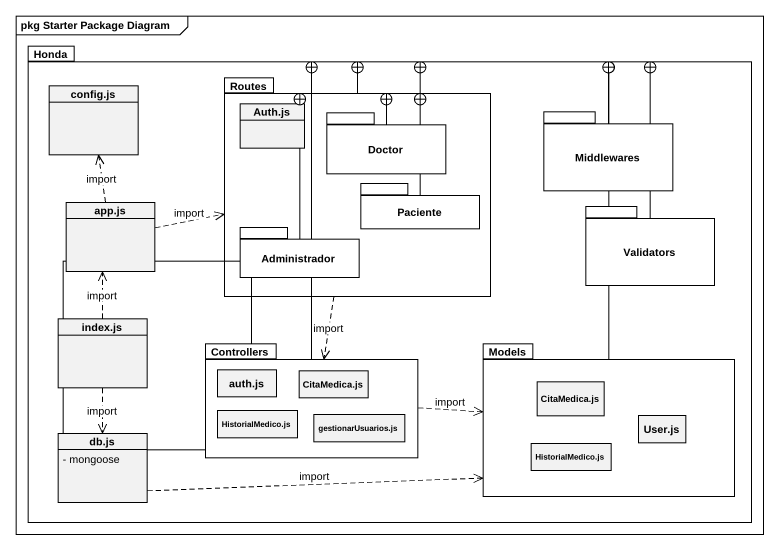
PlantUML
@startuml
mainframe pkg Starter Package Diagram
allowmixing
hide circle
hide empty members
skinparam classAttributeIconSize 0
package Honda {
  class "config.js" as config_js
  package Routes {
    class "Auth.js" as Auth_js
    package Doctor {
    }
    package Paciente {
    }
    package Administrador {
    }
  }
  package Middlewares {
  }
  class "app.js" as app_js
  package Validators {
  }
  rectangle " " as rectangle1
  class "index.js" as index_js
  package Controllers {
    class "auth.js" as auth_js
    class "CitaMedica.js" as CitaMedica_js
    class "HistorialMedico.js" as HistorialMedico_js
    class "gestionarUsuarios.js" as gestionarUsuarios_js
  }
  package Models {
    class "CitaMedica.js" as CitaMedica_js_2
    class "User.js" as User_js
    class "HistorialMedico.js" as HistorialMedico_js_2
  }
  class "db.js" as db_js {
    - mongoose
  }
}
Routes --+ Honda
Routes ..> Controllers : import
Doctor --+ Routes
Middlewares --+ Honda
app_js .up.> config_js : import
app_js .right.> Routes : import
Paciente --+ Honda
Paciente -left-+ Routes
Validators -left-+ Honda
Administrador -up-+ Routes
index_js .up.> app_js : import
index_js ..> db_js : import
Controllers -up-+ Honda
Controllers .right.> Models : import
Models -up-+ Honda
db_js .right.> Models : import
@enduml
